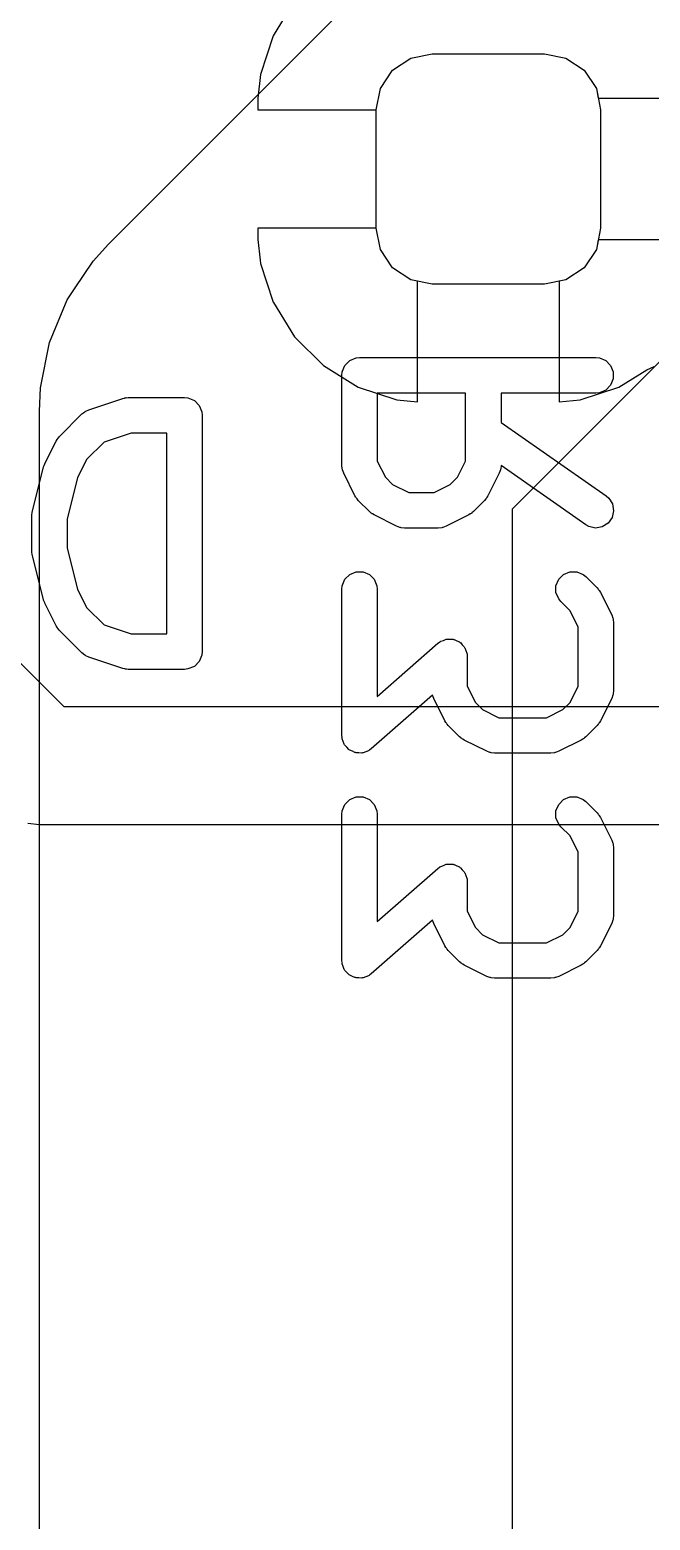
# Model space of a CAD drawing. Header units: inches. Extents: x 1.3 to 5.24, y -7.03 to -1.12.
# Drawn here: x 2.7346 to 2.838, y -5.5784 to -5.3302 of the extents above; entities that cross this region are included whole.
import ezdxf

# ---------------------------------------------------------------- set-up
doc = ezdxf.new("R2010")
doc.units = ezdxf.units.IN
doc.header["$MEASUREMENT"] = 0
for name, color, linetype, true_color in [('B.Cu', 153, 'CONTINUOUS', 0x4d7fc4), ('B.Mask', 4, 'CONTINUOUS', 0x02ffee), ('B.Paste', 132, 'CONTINUOUS', 0x00c2c2), ('B.Silkscreen', 31, 'CONTINUOUS', 0xe8b2a7), ('In1.Cu', 91, 'CONTINUOUS', 0x7fc87f), ('In2.Cu', 33, 'CONTINUOUS', 0xce7d2c)]:
    doc.layers.add(name, color=color, linetype=linetype, true_color=true_color)

msp = doc.modelspace()

# ---------------------------------------------------------------- linework, layer by layer
at = {"layer": 'B.Cu', "linetype": 'CONTINUOUS'}
for p, q in [((2.77874, -5.32537), (2.77518, -5.33115)), ((2.77518, -5.33115), (2.77304, -5.33759)), ((2.77518, -5.33115), (2.77518, -5.33115)), ((2.77518, -5.33115), (2.77518, -5.33115)), ((2.79506, -5.33689), (2.79809, -5.33487)), ((2.79809, -5.33487), (2.80167, -5.33415)), ((2.80167, -5.33415), (2.82037, -5.33415)), ((2.82037, -5.33415), (2.82395, -5.33487)), ((2.82395, -5.33487), (2.82699, -5.33689)), ((2.77304, -5.33759), (2.77264, -5.34157)), ((2.79303, -5.33993), (2.79506, -5.33689)), ((2.82699, -5.33689), (2.82901, -5.33993)), ((2.79232, -5.3435), (2.79303, -5.33993)), ((2.82901, -5.33993), (2.82933, -5.34154)), ((2.77264, -5.34157), (2.77264, -5.34157)), ((2.77264, -5.34157), (2.77264, -5.3435)), ((2.82933, -5.34154), (2.85177, -5.34154)), ((2.77264, -5.3435), (2.79232, -5.3435)), ((2.79232, -5.36319), (2.77264, -5.36319)), ((2.77264, -5.36319), (2.77264, -5.36512)), ((2.77264, -5.36512), (2.77299, -5.36857)), ((2.79303, -5.36677), (2.79232, -5.36319)), ((2.82933, -5.36516), (2.82901, -5.36677)), ((2.85177, -5.36516), (2.82933, -5.36516)), ((2.79506, -5.3698), (2.79303, -5.36677)), ((2.82901, -5.36677), (2.82699, -5.3698)), ((2.77299, -5.36857), (2.77304, -5.3691)), ((2.77304, -5.3691), (2.77518, -5.37554)), ((2.79809, -5.37183), (2.79506, -5.3698)), ((2.82699, -5.3698), (2.82395, -5.37183)), ((2.79921, -5.37205), (2.79809, -5.37183)), ((2.79921, -5.39217), (2.79921, -5.37205)), ((2.82395, -5.37183), (2.82283, -5.37205)), ((2.82283, -5.37205), (2.82283, -5.39217)), ((2.77518, -5.37554), (2.77518, -5.37554)), ((2.77518, -5.37554), (2.77521, -5.37559)), ((2.77521, -5.37559), (2.77874, -5.38132)), ((2.77874, -5.38132), (2.77874, -5.38132)), ((2.77874, -5.38132), (2.77874, -5.38132)), ((2.77874, -5.38132), (2.77874, -5.38132)), ((2.77874, -5.38132), (2.77874, -5.38132)), ((2.77874, -5.38132), (2.77874, -5.38132)), ((2.77874, -5.38132), (2.78354, -5.38612)), ((2.78354, -5.38612), (2.78354, -5.38612)), ((2.78354, -5.38612), (2.78354, -5.38612)), ((2.78354, -5.38612), (2.78354, -5.38612)), ((2.78354, -5.38612), (2.78354, -5.38612)), ((2.78354, -5.38612), (2.78354, -5.38612)), ((2.78354, -5.38612), (2.78577, -5.38749)), ((2.78577, -5.38749), (2.78932, -5.38968)), ((2.83273, -5.38968), (2.83739, -5.38681)), ((2.83739, -5.38681), (2.83866, -5.38625)), ((2.78932, -5.38968), (2.78932, -5.38968)), ((2.78932, -5.38968), (2.79576, -5.39182)), ((2.82629, -5.39182), (2.83273, -5.38968)), ((2.83273, -5.38968), (2.83273, -5.38968)), ((2.79576, -5.39182), (2.79921, -5.39217)), ((2.82283, -5.39217), (2.82629, -5.39182))]:
    msp.add_line(p, q, dxfattribs=at)
at = {"layer": 'B.Mask', "linetype": 'CONTINUOUS'}
for p, q in [((2.79506, -5.33689), (2.79809, -5.33487)), ((2.79809, -5.33487), (2.80167, -5.33415)), ((2.80167, -5.33415), (2.82037, -5.33415)), ((2.82037, -5.33415), (2.82395, -5.33487)), ((2.82395, -5.33487), (2.82699, -5.33689)), ((2.79303, -5.33993), (2.79506, -5.33689)), ((2.82699, -5.33689), (2.82901, -5.33993)), ((2.79232, -5.3435), (2.79303, -5.33993)), ((2.82901, -5.33993), (2.82972, -5.3435)), ((2.79232, -5.36319), (2.79232, -5.3435)), ((2.82972, -5.3435), (2.82972, -5.36319)), ((2.79303, -5.36677), (2.79232, -5.36319)), ((2.82972, -5.36319), (2.82901, -5.36677)), ((2.79506, -5.3698), (2.79303, -5.36677)), ((2.82901, -5.36677), (2.82699, -5.3698)), ((2.79809, -5.37183), (2.79506, -5.3698)), ((2.82699, -5.3698), (2.82395, -5.37183)), ((2.80167, -5.37254), (2.79809, -5.37183)), ((2.82037, -5.37254), (2.80167, -5.37254)), ((2.82395, -5.37183), (2.82037, -5.37254))]:
    msp.add_line(p, q, dxfattribs=at)
at = {"layer": 'B.Paste', "linetype": 'CONTINUOUS'}
for p, q in [((2.79506, -5.33689), (2.79809, -5.33487)), ((2.79809, -5.33487), (2.80167, -5.33415)), ((2.80167, -5.33415), (2.82037, -5.33415)), ((2.82037, -5.33415), (2.82395, -5.33487)), ((2.82395, -5.33487), (2.82699, -5.33689)), ((2.79303, -5.33993), (2.79506, -5.33689)), ((2.82699, -5.33689), (2.82901, -5.33993)), ((2.79232, -5.3435), (2.79303, -5.33993)), ((2.82901, -5.33993), (2.82972, -5.3435)), ((2.79232, -5.36319), (2.79232, -5.3435)), ((2.82972, -5.3435), (2.82972, -5.36319)), ((2.79303, -5.36677), (2.79232, -5.36319)), ((2.82972, -5.36319), (2.82901, -5.36677)), ((2.79506, -5.3698), (2.79303, -5.36677)), ((2.82901, -5.36677), (2.82699, -5.3698)), ((2.79809, -5.37183), (2.79506, -5.3698)), ((2.82699, -5.3698), (2.82395, -5.37183)), ((2.80167, -5.37254), (2.79809, -5.37183)), ((2.82037, -5.37254), (2.80167, -5.37254)), ((2.82395, -5.37183), (2.82037, -5.37254))]:
    msp.add_line(p, q, dxfattribs=at)
at = {"layer": 'B.Silkscreen', "linetype": 'CONTINUOUS'}
for p, q in [((2.78792, -5.38527), (2.78898, -5.38483)), ((2.78898, -5.38483), (2.78956, -5.38477)), ((2.78956, -5.38477), (2.82893, -5.38477)), ((2.82893, -5.38477), (2.82951, -5.38483)), ((2.82951, -5.38483), (2.83057, -5.38527)), ((2.78661, -5.38772), (2.78666, -5.38715)), ((2.78666, -5.38715), (2.7871, -5.38608)), ((2.7871, -5.38608), (2.78792, -5.38527)), ((2.83057, -5.38527), (2.83139, -5.38608)), ((2.83139, -5.38608), (2.83183, -5.38715)), ((2.83183, -5.38715), (2.83183, -5.3883)), ((2.78661, -5.40272), (2.78661, -5.38772)), ((2.83139, -5.38937), (2.83057, -5.39018)), ((2.83183, -5.3883), (2.83139, -5.38937)), ((2.74447, -5.39346), (2.7501, -5.39158)), ((2.7501, -5.39158), (2.75038, -5.39152)), ((2.75038, -5.39152), (2.75046, -5.39149)), ((2.75046, -5.39149), (2.75056, -5.39148)), ((2.75056, -5.39148), (2.75066, -5.39145)), ((2.75066, -5.39145), (2.75074, -5.39146)), ((2.75074, -5.39146), (2.75103, -5.39143)), ((2.75103, -5.39143), (2.7604, -5.39143)), ((2.7604, -5.39143), (2.76098, -5.39149)), ((2.76098, -5.39149), (2.76205, -5.39193)), ((2.76205, -5.39193), (2.76286, -5.39274)), ((2.80723, -5.39068), (2.79251, -5.39068)), ((2.79251, -5.39068), (2.79251, -5.40203)), ((2.80723, -5.40203), (2.80723, -5.39068)), ((2.82893, -5.39068), (2.81313, -5.39068)), ((2.81313, -5.39068), (2.81313, -5.39556)), ((2.82951, -5.39062), (2.82893, -5.39068)), ((2.83057, -5.39018), (2.82951, -5.39062)), ((2.73957, -5.39792), (2.74332, -5.39417)), ((2.74332, -5.39417), (2.74377, -5.3938)), ((2.74377, -5.3938), (2.74386, -5.39376)), ((2.74386, -5.39376), (2.74394, -5.39369)), ((2.74394, -5.39369), (2.74447, -5.39346)), ((2.76286, -5.39274), (2.7633, -5.39381)), ((2.7633, -5.39381), (2.76336, -5.39438)), ((2.76336, -5.39438), (2.76336, -5.43375)), ((2.75151, -5.39734), (2.747, -5.39884)), ((2.75745, -5.39734), (2.75151, -5.39734)), ((2.75745, -5.4308), (2.75745, -5.39734)), ((2.81313, -5.39556), (2.83062, -5.4078)), ((2.73714, -5.40244), (2.73902, -5.39869)), ((2.73902, -5.39869), (2.73917, -5.39844)), ((2.73917, -5.39844), (2.7392, -5.39837)), ((2.7392, -5.39837), (2.73927, -5.39829)), ((2.73927, -5.39829), (2.73932, -5.3982)), ((2.73932, -5.3982), (2.73938, -5.39815)), ((2.73938, -5.39815), (2.73957, -5.39792)), ((2.747, -5.39884), (2.74408, -5.40176)), ((2.73703, -5.40274), (2.73711, -5.4025)), ((2.73711, -5.4025), (2.73713, -5.40248)), ((2.73713, -5.40248), (2.73714, -5.40244)), ((2.74408, -5.40176), (2.74257, -5.40479)), ((2.79251, -5.40203), (2.79386, -5.40472)), ((2.80588, -5.40472), (2.80723, -5.40203)), ((2.73504, -5.41054), (2.73692, -5.40304)), ((2.73692, -5.40304), (2.73693, -5.403)), ((2.73693, -5.40298), (2.73703, -5.40274)), ((2.73693, -5.403), (2.73693, -5.40298)), ((2.74257, -5.40479), (2.74086, -5.41162)), ((2.78666, -5.4033), (2.78661, -5.40272)), ((2.7867, -5.4034), (2.78666, -5.4033)), ((2.78671, -5.4035), (2.7867, -5.4034)), ((2.78692, -5.40404), (2.78671, -5.4035)), ((2.78879, -5.40779), (2.78692, -5.40404)), ((2.79386, -5.40472), (2.79506, -5.40592)), ((2.80468, -5.40592), (2.80588, -5.40472)), ((2.81282, -5.40404), (2.81095, -5.40779)), ((2.81303, -5.4035), (2.81282, -5.40404)), ((2.81304, -5.4034), (2.81303, -5.4035)), ((2.81308, -5.4033), (2.81304, -5.4034)), ((2.81313, -5.40277), (2.81308, -5.4033)), ((2.82724, -5.41264), (2.81313, -5.40277)), ((2.79506, -5.40592), (2.79776, -5.40727)), ((2.79776, -5.40727), (2.80199, -5.40727)), ((2.80199, -5.40727), (2.80468, -5.40592)), ((2.78895, -5.40804), (2.78879, -5.40779)), ((2.78898, -5.40811), (2.78895, -5.40804)), ((2.78905, -5.40819), (2.78898, -5.40811)), ((2.7891, -5.40828), (2.78905, -5.40819)), ((2.78916, -5.40833), (2.7891, -5.40828)), ((2.78935, -5.40856), (2.78916, -5.40833)), ((2.79122, -5.41044), (2.78935, -5.40856)), ((2.8104, -5.40856), (2.80852, -5.41044)), ((2.81058, -5.40833), (2.8104, -5.40856)), ((2.81064, -5.40828), (2.81058, -5.40833)), ((2.8107, -5.40819), (2.81064, -5.40828)), ((2.81076, -5.40811), (2.8107, -5.40819)), ((2.81079, -5.40804), (2.81076, -5.40811)), ((2.81095, -5.40779), (2.81079, -5.40804)), ((2.83062, -5.4078), (2.83106, -5.40818)), ((2.83106, -5.40818), (2.83168, -5.40915)), ((2.83168, -5.40915), (2.83188, -5.41029)), ((2.73495, -5.41126), (2.73496, -5.41115)), ((2.73495, -5.41688), (2.73495, -5.41126)), ((2.73496, -5.41111), (2.73499, -5.4109)), ((2.73496, -5.41115), (2.73496, -5.41111)), ((2.73499, -5.4109), (2.73501, -5.41068)), ((2.73501, -5.41068), (2.73503, -5.41064)), ((2.73503, -5.41064), (2.73504, -5.41054)), ((2.74086, -5.41162), (2.74086, -5.41652)), ((2.79145, -5.41062), (2.79122, -5.41044)), ((2.7915, -5.41068), (2.79145, -5.41062)), ((2.79159, -5.41074), (2.7915, -5.41068)), ((2.79167, -5.4108), (2.79159, -5.41074)), ((2.79174, -5.41083), (2.79167, -5.4108)), ((2.79199, -5.41099), (2.79174, -5.41083)), ((2.79574, -5.41286), (2.79199, -5.41099)), ((2.80775, -5.41099), (2.804, -5.41286)), ((2.808, -5.41083), (2.80775, -5.41099)), ((2.80807, -5.4108), (2.808, -5.41083)), ((2.80815, -5.41074), (2.80807, -5.4108)), ((2.80824, -5.41068), (2.80815, -5.41074)), ((2.80829, -5.41062), (2.80824, -5.41068)), ((2.80852, -5.41044), (2.80829, -5.41062)), ((2.83097, -5.41235), (2.83, -5.41297)), ((2.83163, -5.41141), (2.83097, -5.41235)), ((2.83188, -5.41029), (2.83163, -5.41141)), ((2.79628, -5.41307), (2.79574, -5.41286)), ((2.79638, -5.41308), (2.79628, -5.41307)), ((2.79648, -5.41312), (2.79638, -5.41308)), ((2.79706, -5.41317), (2.79648, -5.41312)), ((2.80268, -5.41317), (2.79706, -5.41317)), ((2.80326, -5.41312), (2.80268, -5.41317)), ((2.80336, -5.41308), (2.80326, -5.41312)), ((2.80346, -5.41307), (2.80336, -5.41308)), ((2.804, -5.41286), (2.80346, -5.41307)), ((2.82774, -5.41292), (2.82724, -5.41264)), ((2.82887, -5.41317), (2.82774, -5.41292)), ((2.83, -5.41297), (2.82887, -5.41317)), ((2.73496, -5.41698), (2.73495, -5.41688)), ((2.73496, -5.41702), (2.73496, -5.41698)), ((2.73499, -5.41724), (2.73496, -5.41702)), ((2.73501, -5.41746), (2.73499, -5.41724)), ((2.74086, -5.41652), (2.74257, -5.42335)), ((2.73503, -5.4175), (2.73501, -5.41746)), ((2.73504, -5.4176), (2.73503, -5.4175)), ((2.73692, -5.42509), (2.73504, -5.4176)), ((2.78666, -5.42277), (2.7871, -5.42171)), ((2.7871, -5.42171), (2.78792, -5.42089)), ((2.78792, -5.42089), (2.78898, -5.42045)), ((2.78898, -5.42045), (2.79014, -5.42045)), ((2.79014, -5.42045), (2.7912, -5.42089)), ((2.7912, -5.42089), (2.79201, -5.42171)), ((2.79201, -5.42171), (2.79246, -5.42277)), ((2.82228, -5.42277), (2.82273, -5.42171)), ((2.82273, -5.42171), (2.82354, -5.42089)), ((2.82354, -5.42089), (2.8246, -5.42045)), ((2.8246, -5.42045), (2.82576, -5.42045)), ((2.82576, -5.42045), (2.82682, -5.42089)), ((2.82682, -5.42089), (2.82727, -5.42126)), ((2.82727, -5.42126), (2.82914, -5.42313)), ((2.74257, -5.42335), (2.74408, -5.42638)), ((2.78661, -5.42335), (2.78666, -5.42277)), ((2.78661, -5.44772), (2.78661, -5.42335)), ((2.79246, -5.42277), (2.79251, -5.42335)), ((2.79251, -5.42335), (2.79251, -5.44121)), ((2.82228, -5.42392), (2.82228, -5.42277)), ((2.82273, -5.42499), (2.82228, -5.42392)), ((2.82914, -5.42313), (2.82933, -5.42336)), ((2.82933, -5.42336), (2.82939, -5.42341)), ((2.82939, -5.42341), (2.82944, -5.4235)), ((2.82944, -5.4235), (2.82951, -5.42358)), ((2.82951, -5.42358), (2.82954, -5.42365)), ((2.82954, -5.42365), (2.8297, -5.4239)), ((2.8297, -5.4239), (2.83157, -5.42765)), ((2.73693, -5.42514), (2.73692, -5.42509)), ((2.73693, -5.42516), (2.73693, -5.42514)), ((2.73703, -5.4254), (2.73693, -5.42516)), ((2.73711, -5.42564), (2.73703, -5.4254)), ((2.73713, -5.42566), (2.73711, -5.42564)), ((2.73714, -5.4257), (2.73713, -5.42566)), ((2.73902, -5.42945), (2.73714, -5.4257)), ((2.74408, -5.42638), (2.747, -5.4293)), ((2.82309, -5.42543), (2.82273, -5.42499)), ((2.82463, -5.42697), (2.82309, -5.42543)), ((2.82598, -5.42967), (2.82463, -5.42697)), ((2.73917, -5.4297), (2.73902, -5.42945)), ((2.7392, -5.42977), (2.73917, -5.4297)), ((2.73927, -5.42985), (2.7392, -5.42977)), ((2.747, -5.4293), (2.75151, -5.4308)), ((2.82598, -5.43952), (2.82598, -5.42967)), ((2.83157, -5.42765), (2.83178, -5.42819)), ((2.83178, -5.42819), (2.83179, -5.4283)), ((2.83179, -5.4283), (2.83183, -5.42839)), ((2.83183, -5.42839), (2.83188, -5.42897)), ((2.83188, -5.42897), (2.83188, -5.44022)), ((2.73932, -5.42994), (2.73927, -5.42985)), ((2.73938, -5.42999), (2.73932, -5.42994)), ((2.73957, -5.43022), (2.73938, -5.42999)), ((2.74332, -5.43397), (2.73957, -5.43022)), ((2.75151, -5.4308), (2.75745, -5.4308)), ((2.80261, -5.43237), (2.80286, -5.43219)), ((2.80286, -5.43219), (2.80292, -5.43214)), ((2.80292, -5.43214), (2.80297, -5.43212)), ((2.80297, -5.43212), (2.80308, -5.43204)), ((2.80308, -5.43204), (2.80354, -5.43188)), ((2.80354, -5.43188), (2.80398, -5.4317)), ((2.80398, -5.4317), (2.80408, -5.4317)), ((2.80408, -5.4317), (2.80418, -5.43167)), ((2.80418, -5.43167), (2.80465, -5.4317)), ((2.80465, -5.4317), (2.80513, -5.4317)), ((2.80513, -5.4317), (2.80523, -5.43174)), ((2.80523, -5.43174), (2.80533, -5.43174)), ((2.80533, -5.43174), (2.80576, -5.43196)), ((2.80576, -5.43196), (2.8062, -5.43214)), ((2.8062, -5.43214), (2.80627, -5.43221)), ((2.80627, -5.43221), (2.80636, -5.43225)), ((2.80636, -5.43225), (2.80667, -5.43261)), ((2.74377, -5.43433), (2.74332, -5.43397)), ((2.74386, -5.43437), (2.74377, -5.43433)), ((2.74394, -5.43444), (2.74386, -5.43437)), ((2.74447, -5.43468), (2.74394, -5.43444)), ((2.7501, -5.43655), (2.74447, -5.43468)), ((2.7633, -5.43433), (2.76286, -5.43539)), ((2.76336, -5.43375), (2.7633, -5.43433)), ((2.79251, -5.44121), (2.80261, -5.43237)), ((2.80667, -5.43261), (2.80701, -5.43295)), ((2.80701, -5.43295), (2.80705, -5.43305)), ((2.80705, -5.43305), (2.80712, -5.43312)), ((2.80712, -5.43312), (2.80727, -5.43357)), ((2.80727, -5.43357), (2.80745, -5.43402)), ((2.80745, -5.43402), (2.80747, -5.43416)), ((2.80747, -5.43416), (2.80749, -5.43421)), ((2.80749, -5.43421), (2.80748, -5.43429)), ((2.80748, -5.43429), (2.80751, -5.43459)), ((2.80751, -5.43459), (2.80751, -5.43952)), ((2.75038, -5.43662), (2.7501, -5.43655)), ((2.75046, -5.43665), (2.75038, -5.43662)), ((2.75056, -5.43666), (2.75046, -5.43665)), ((2.75066, -5.43668), (2.75056, -5.43666)), ((2.75074, -5.43668), (2.75066, -5.43668)), ((2.75103, -5.43671), (2.75074, -5.43668)), ((2.7604, -5.43671), (2.75103, -5.43671)), ((2.76098, -5.43665), (2.7604, -5.43671)), ((2.76205, -5.43621), (2.76098, -5.43665)), ((2.76286, -5.43539), (2.76205, -5.43621)), ((2.80751, -5.43952), (2.80886, -5.44222)), ((2.82463, -5.44222), (2.82598, -5.43952)), ((2.80171, -5.44101), (2.7915, -5.44994)), ((2.80192, -5.44154), (2.80171, -5.44101)), ((2.80379, -5.44529), (2.80192, -5.44154)), ((2.80886, -5.44222), (2.81006, -5.44342)), ((2.82343, -5.44342), (2.82463, -5.44222)), ((2.83157, -5.44154), (2.8297, -5.44529)), ((2.83178, -5.441), (2.83157, -5.44154)), ((2.83179, -5.44089), (2.83178, -5.441)), ((2.83183, -5.44079), (2.83179, -5.44089)), ((2.83188, -5.44022), (2.83183, -5.44079)), ((2.81006, -5.44342), (2.81275, -5.44476)), ((2.82073, -5.44476), (2.82343, -5.44342)), ((2.80395, -5.44554), (2.80379, -5.44529)), ((2.80398, -5.44561), (2.80395, -5.44554)), ((2.80404, -5.44569), (2.80398, -5.44561)), ((2.8041, -5.44578), (2.80404, -5.44569)), ((2.80416, -5.44583), (2.8041, -5.44578)), ((2.80434, -5.44606), (2.80416, -5.44583)), ((2.80622, -5.44793), (2.80434, -5.44606)), ((2.81275, -5.44476), (2.82073, -5.44476)), ((2.82914, -5.44606), (2.82727, -5.44793)), ((2.82933, -5.44583), (2.82914, -5.44606)), ((2.82939, -5.44578), (2.82933, -5.44583)), ((2.82944, -5.44569), (2.82939, -5.44578)), ((2.82951, -5.44561), (2.82944, -5.44569)), ((2.82954, -5.44554), (2.82951, -5.44561)), ((2.8297, -5.44529), (2.82954, -5.44554)), ((2.78664, -5.44802), (2.78661, -5.44772)), ((2.78663, -5.4481), (2.78664, -5.44802)), ((2.78665, -5.44815), (2.78663, -5.4481)), ((2.78666, -5.44829), (2.78665, -5.44815)), ((2.78685, -5.44874), (2.78666, -5.44829)), ((2.787, -5.44919), (2.78685, -5.44874)), ((2.78707, -5.44927), (2.787, -5.44919)), ((2.7871, -5.44936), (2.78707, -5.44927)), ((2.78744, -5.4497), (2.7871, -5.44936)), ((2.78776, -5.45006), (2.78744, -5.4497)), ((2.80645, -5.44812), (2.80622, -5.44793)), ((2.8065, -5.44818), (2.80645, -5.44812)), ((2.80659, -5.44823), (2.8065, -5.44818)), ((2.80667, -5.4483), (2.80659, -5.44823)), ((2.80674, -5.44833), (2.80667, -5.4483)), ((2.80699, -5.44848), (2.80674, -5.44833)), ((2.81074, -5.45036), (2.80699, -5.44848)), ((2.8265, -5.44848), (2.82275, -5.45036)), ((2.82675, -5.44833), (2.8265, -5.44848)), ((2.82682, -5.4483), (2.82675, -5.44833)), ((2.8269, -5.44823), (2.82682, -5.4483)), ((2.82699, -5.44818), (2.8269, -5.44823)), ((2.82704, -5.44812), (2.82699, -5.44818)), ((2.82727, -5.44793), (2.82704, -5.44812)), ((2.78785, -5.4501), (2.78776, -5.45006)), ((2.78792, -5.45017), (2.78785, -5.4501)), ((2.78836, -5.45036), (2.78792, -5.45017)), ((2.78879, -5.45057), (2.78836, -5.45036)), ((2.78889, -5.45058), (2.78879, -5.45057)), ((2.78898, -5.45061), (2.78889, -5.45058)), ((2.78946, -5.45061), (2.78898, -5.45061)), ((2.78994, -5.45065), (2.78946, -5.45061)), ((2.79004, -5.45061), (2.78994, -5.45065)), ((2.79014, -5.45061), (2.79004, -5.45061)), ((2.79058, -5.45043), (2.79014, -5.45061)), ((2.79103, -5.45028), (2.79058, -5.45043)), ((2.79115, -5.45019), (2.79103, -5.45028)), ((2.7912, -5.45017), (2.79115, -5.45019)), ((2.79126, -5.45012), (2.7912, -5.45017)), ((2.7915, -5.44994), (2.79126, -5.45012)), ((2.81128, -5.45057), (2.81074, -5.45036)), ((2.81138, -5.45057), (2.81128, -5.45057)), ((2.81148, -5.45061), (2.81138, -5.45057)), ((2.81206, -5.45067), (2.81148, -5.45061)), ((2.82143, -5.45067), (2.81206, -5.45067)), ((2.82201, -5.45061), (2.82143, -5.45067)), ((2.8221, -5.45057), (2.82201, -5.45061)), ((2.82221, -5.45057), (2.8221, -5.45057)), ((2.82275, -5.45036), (2.82221, -5.45057)), ((2.78666, -5.46026), (2.7871, -5.4592)), ((2.7871, -5.4592), (2.78792, -5.45839)), ((2.78792, -5.45839), (2.78898, -5.45794)), ((2.78898, -5.45794), (2.79014, -5.45794)), ((2.79014, -5.45794), (2.7912, -5.45839)), ((2.7912, -5.45839), (2.79201, -5.4592)), ((2.79201, -5.4592), (2.79246, -5.46026)), ((2.82228, -5.46026), (2.82273, -5.4592)), ((2.82273, -5.4592), (2.82354, -5.45839)), ((2.82354, -5.45839), (2.8246, -5.45794)), ((2.8246, -5.45794), (2.82576, -5.45794)), ((2.82576, -5.45794), (2.82682, -5.45839)), ((2.82682, -5.45839), (2.82727, -5.45875)), ((2.82727, -5.45875), (2.82914, -5.46063)), ((2.78661, -5.46084), (2.78666, -5.46026)), ((2.78661, -5.48521), (2.78661, -5.46084)), ((2.79246, -5.46026), (2.79251, -5.46084)), ((2.79251, -5.46084), (2.79251, -5.47871)), ((2.82228, -5.46142), (2.82228, -5.46026)), ((2.82273, -5.46248), (2.82228, -5.46142)), ((2.82914, -5.46063), (2.82933, -5.46085)), ((2.82933, -5.46085), (2.82939, -5.46091)), ((2.82939, -5.46091), (2.82944, -5.46099)), ((2.82944, -5.46099), (2.82951, -5.46108)), ((2.82951, -5.46108), (2.82954, -5.46115)), ((2.82954, -5.46115), (2.8297, -5.4614)), ((2.8297, -5.4614), (2.83157, -5.46514)), ((2.82309, -5.46293), (2.82273, -5.46248)), ((2.82463, -5.46446), (2.82309, -5.46293)), ((2.82598, -5.46716), (2.82463, -5.46446)), ((2.83157, -5.46514), (2.83178, -5.46569)), ((2.83178, -5.46569), (2.83179, -5.46579)), ((2.83179, -5.46579), (2.83183, -5.46589)), ((2.83183, -5.46589), (2.83188, -5.46647)), ((2.83188, -5.46647), (2.83188, -5.47771)), ((2.80297, -5.46961), (2.80308, -5.46953)), ((2.80308, -5.46953), (2.80354, -5.46938)), ((2.80354, -5.46938), (2.80398, -5.46919)), ((2.80398, -5.46919), (2.80408, -5.46919)), ((2.80408, -5.46919), (2.80418, -5.46916)), ((2.80418, -5.46916), (2.80465, -5.46919)), ((2.80465, -5.46919), (2.80513, -5.46919)), ((2.80513, -5.46919), (2.80523, -5.46923)), ((2.80523, -5.46923), (2.80533, -5.46924)), ((2.80533, -5.46924), (2.80576, -5.46945)), ((2.80576, -5.46945), (2.8062, -5.46963)), ((2.82598, -5.47702), (2.82598, -5.46716)), ((2.79251, -5.47871), (2.80261, -5.46987)), ((2.80261, -5.46987), (2.80286, -5.46969)), ((2.80286, -5.46969), (2.80292, -5.46963)), ((2.80292, -5.46963), (2.80297, -5.46961)), ((2.8062, -5.46963), (2.80627, -5.4697)), ((2.80627, -5.4697), (2.80636, -5.46975)), ((2.80636, -5.46975), (2.80667, -5.47011)), ((2.80667, -5.47011), (2.80701, -5.47045)), ((2.80701, -5.47045), (2.80705, -5.47054)), ((2.80705, -5.47054), (2.80712, -5.47062)), ((2.80712, -5.47062), (2.80727, -5.47107)), ((2.80727, -5.47107), (2.80745, -5.47151)), ((2.80745, -5.47151), (2.80747, -5.47165)), ((2.80747, -5.47165), (2.80749, -5.47171)), ((2.80749, -5.47171), (2.80748, -5.47178)), ((2.80748, -5.47178), (2.80751, -5.47209)), ((2.80751, -5.47209), (2.80751, -5.47702)), ((2.80751, -5.47702), (2.80886, -5.47971)), ((2.82463, -5.47971), (2.82598, -5.47702)), ((2.80171, -5.4785), (2.7915, -5.48743)), ((2.80192, -5.47903), (2.80171, -5.4785)), ((2.80379, -5.48278), (2.80192, -5.47903)), ((2.83157, -5.47903), (2.8297, -5.48278)), ((2.83178, -5.47849), (2.83157, -5.47903)), ((2.83179, -5.47839), (2.83178, -5.47849)), ((2.83183, -5.47829), (2.83179, -5.47839)), ((2.83188, -5.47771), (2.83183, -5.47829)), ((2.80886, -5.47971), (2.81006, -5.48091)), ((2.81006, -5.48091), (2.81275, -5.48226)), ((2.82073, -5.48226), (2.82343, -5.48091)), ((2.82343, -5.48091), (2.82463, -5.47971)), ((2.80395, -5.48303), (2.80379, -5.48278)), ((2.80398, -5.4831), (2.80395, -5.48303)), ((2.80404, -5.48318), (2.80398, -5.4831)), ((2.8041, -5.48327), (2.80404, -5.48318)), ((2.80416, -5.48332), (2.8041, -5.48327)), ((2.80434, -5.48355), (2.80416, -5.48332)), ((2.80622, -5.48543), (2.80434, -5.48355)), ((2.81275, -5.48226), (2.82073, -5.48226)), ((2.82914, -5.48355), (2.82727, -5.48543)), ((2.82933, -5.48332), (2.82914, -5.48355)), ((2.82939, -5.48327), (2.82933, -5.48332)), ((2.82944, -5.48318), (2.82939, -5.48327)), ((2.82951, -5.4831), (2.82944, -5.48318)), ((2.82954, -5.48303), (2.82951, -5.4831)), ((2.8297, -5.48278), (2.82954, -5.48303)), ((2.78664, -5.48552), (2.78661, -5.48521)), ((2.78663, -5.48559), (2.78664, -5.48552)), ((2.78665, -5.48565), (2.78663, -5.48559)), ((2.78666, -5.48579), (2.78665, -5.48565)), ((2.78685, -5.48623), (2.78666, -5.48579)), ((2.787, -5.48669), (2.78685, -5.48623)), ((2.78707, -5.48676), (2.787, -5.48669)), ((2.7871, -5.48685), (2.78707, -5.48676)), ((2.78744, -5.48719), (2.7871, -5.48685)), ((2.80645, -5.48561), (2.80622, -5.48543)), ((2.8065, -5.48567), (2.80645, -5.48561)), ((2.80659, -5.48573), (2.8065, -5.48567)), ((2.80667, -5.48579), (2.80659, -5.48573)), ((2.80674, -5.48582), (2.80667, -5.48579)), ((2.80699, -5.48598), (2.80674, -5.48582)), ((2.81074, -5.48785), (2.80699, -5.48598)), ((2.8265, -5.48598), (2.82275, -5.48785)), ((2.82675, -5.48582), (2.8265, -5.48598)), ((2.82682, -5.48579), (2.82675, -5.48582)), ((2.8269, -5.48573), (2.82682, -5.48579)), ((2.82699, -5.48567), (2.8269, -5.48573)), ((2.82704, -5.48561), (2.82699, -5.48567)), ((2.82727, -5.48543), (2.82704, -5.48561)), ((2.78776, -5.48755), (2.78744, -5.48719)), ((2.78785, -5.4876), (2.78776, -5.48755)), ((2.78792, -5.48767), (2.78785, -5.4876)), ((2.78836, -5.48785), (2.78792, -5.48767)), ((2.78879, -5.48806), (2.78836, -5.48785)), ((2.78889, -5.48807), (2.78879, -5.48806)), ((2.78898, -5.48811), (2.78889, -5.48807)), ((2.78946, -5.48811), (2.78898, -5.48811)), ((2.78994, -5.48814), (2.78946, -5.48811)), ((2.79004, -5.48811), (2.78994, -5.48814)), ((2.79014, -5.48811), (2.79004, -5.48811)), ((2.79058, -5.48793), (2.79014, -5.48811)), ((2.79103, -5.48777), (2.79058, -5.48793)), ((2.79115, -5.48769), (2.79103, -5.48777)), ((2.7912, -5.48767), (2.79115, -5.48769)), ((2.79126, -5.48761), (2.7912, -5.48767)), ((2.7915, -5.48743), (2.79126, -5.48761)), ((2.81128, -5.48806), (2.81074, -5.48785)), ((2.81138, -5.48807), (2.81128, -5.48806)), ((2.81148, -5.48811), (2.81138, -5.48807)), ((2.81206, -5.48817), (2.81148, -5.48811)), ((2.82143, -5.48817), (2.81206, -5.48817)), ((2.82201, -5.48811), (2.82143, -5.48817)), ((2.8221, -5.48807), (2.82201, -5.48811)), ((2.82221, -5.48806), (2.8221, -5.48807)), ((2.82275, -5.48785), (2.82221, -5.48806))]:
    msp.add_line(p, q, dxfattribs=at)
at = {"layer": 'In1.Cu', "linetype": 'CONTINUOUS'}
for p, q in [((2.70832, -5.41093), (2.7403, -5.44291)), ((2.7403, -5.44291), (3.12584, -5.44291)), ((2.73622, -5.4626), (2.7343, -5.46241)), ((3.12992, -5.4626), (2.73622, -5.4626))]:
    msp.add_line(p, q, dxfattribs=at)
at = {"layer": 'In2.Cu', "linetype": 'CONTINUOUS'}
for p, q in [((2.74775, -5.36586), (3.13358, -4.98004)), ((3.17785, -5.04712), (2.81496, -5.41001)), ((2.74516, -5.36872), (2.74775, -5.36586)), ((2.7421, -5.37331), (2.74516, -5.36872)), ((2.73792, -5.38227), (2.74087, -5.37514)), ((2.74087, -5.37514), (2.7421, -5.37331)), ((2.73641, -5.38984), (2.73792, -5.38227)), ((2.73622, -5.3937), (2.73641, -5.38984)), ((2.73622, -5.6333), (2.73622, -5.3937)), ((2.81496, -5.41001), (2.81496, -5.64961))]:
    msp.add_line(p, q, dxfattribs=at)

doc.saveas('drawing.dxf')
